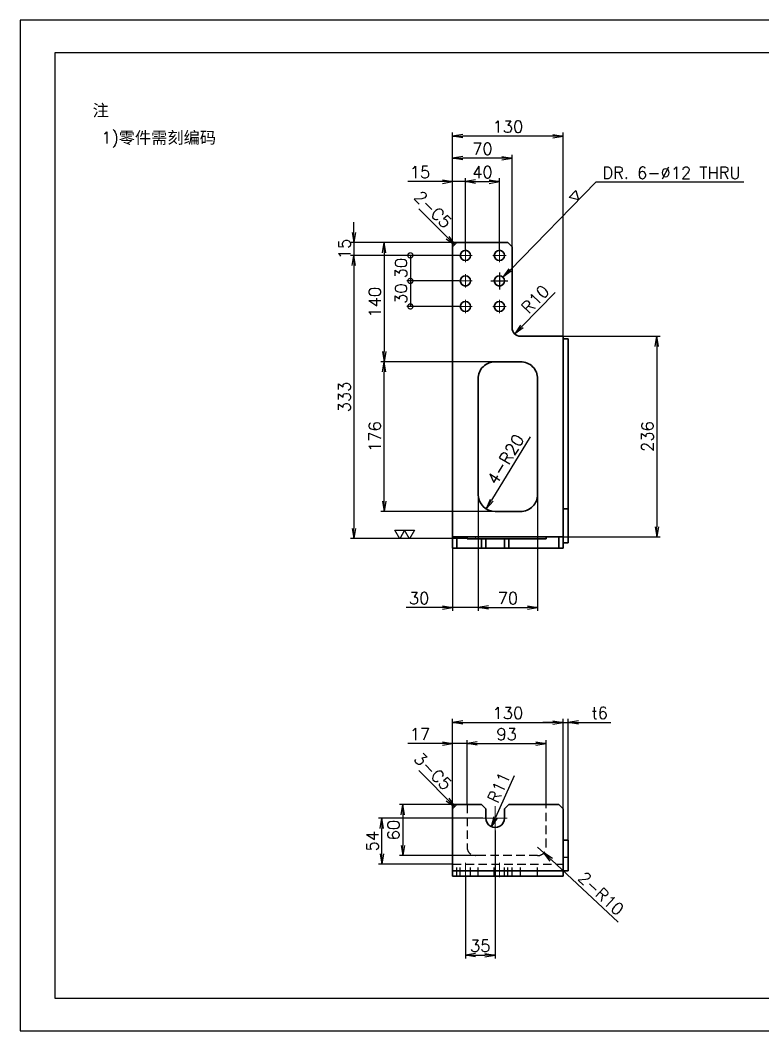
# Model space of a CAD drawing. Header units: millimetres. Extents: x -10155 to 20189, y -25550 to -22580.
# Drawn here: x 1651 to 2524, y -25548 to -24360 of the extents above; entities that cross this region are included whole.
import ezdxf

# ---------------------------------------------------------------- set-up
doc = ezdxf.new("R2010")
doc.units = ezdxf.units.MM
doc.linetypes.add('CENTER-HOKUTO', pattern=[23, 20, -1, 1, -1])
doc.linetypes.add('HIDDEN-HOKUTO', pattern=[3.8, 2.5, -1.3])
doc.layers.add('AM_7', color=2, linetype='CENTER-HOKUTO', lineweight=30)
doc.layers.add('AM_HID', color=1, linetype='HIDDEN-HOKUTO', lineweight=25)
doc.layers.add('title_frame', color=7, linetype='Continuous')
doc.layers.add('word_dim', color=253, linetype='Continuous')
doc.styles.get("Standard").update_dxf_attribs({"font": 'romans.shx', "bigfont": 'bigfont.shx'})
doc.dimstyles.new('RS-1-4', dxfattribs={"dimscale": 4, "dimtxt": 3.5, "dimasz": 3, "dimexe": 1, "dimexo": 0, "dimgap": 1, "dimtad": 3, "dimdsep": 46, "dimtxsty": 'Standard', "dimblk1": 'OPEN', "dimblk2": 'OPEN', "dimsah": 1, "dimcen": 0, "dimclrd": 256, "dimclre": 256, "dimclrt": 3, "dimazin": 2, "dimtfac": 1, "dimtmove": 0, "dimatfit": 3, "dimldrblk": 'OPEN', "dimfxl": 0, "dimtolj": 1, "dimtzin": 0, "dimarcsym": 0})

# ---------------------------------------------------------------- blocks, each defined once
blk = doc.blocks.new('_Open')
at = {"color": 0, "lineweight": -2}
for p, q in [((-1, 0.167), (0, 0)), ((-1, -0.167), (0, 0)), ((0, 0), (-1, 0))]:
    blk.add_line(p, q, dxfattribs=at)
blk = doc.blocks.new('*D333')
at = {"layer": 'DEFPOINTS', "color": 0, "linetype": 'Continuous', "ltscale": 2}
for p in [(2159.3, -24495.7), (2159.3, -24646.1), (2289.3, -24731)]:
    blk.add_point(p, dxfattribs=at)
at = {"layer": 'word_dim', "linetype": 'Continuous', "lineweight": -2, "ltscale": 2}
for p, q in [((2159.3, -24646.1), (2159.3, -24491.7)), ((2277.3, -24495.7), (2171.3, -24495.7)), ((2289.3, -24731), (2289.3, -24491.7))]:
    blk.add_line(p, q, dxfattribs=at)
at = {"layer": 'word_dim', "linetype": 'Continuous', "lineweight": -2, "ltscale": 2, "xscale": 12, "yscale": 12, "zscale": 12, "rotation": 180}
blk.add_blockref('_Open', (2159.3, -24495.7), dxfattribs=at)
at = {"layer": 'word_dim', "linetype": 'Continuous', "lineweight": -2, "ltscale": 2, "xscale": 12, "yscale": 12, "zscale": 12}
blk.add_blockref('_Open', (2289.3, -24495.7), dxfattribs=at)
at = {"layer": 'word_dim', "color": 3, "linetype": 'Continuous', "ltscale": 2, "insert": (2224.3, -24484.7), "char_height": 14, "attachment_point": 5}
blk.add_mtext('\\A1;130', dxfattribs=at)
blk = doc.blocks.new('*D334')
at = {"layer": 'DEFPOINTS', "color": 0, "linetype": 'Continuous', "ltscale": 2}
for p in [(2159.3, -24521.7), (2159.3, -24630.9), (2229.3, -24630.9)]:
    blk.add_point(p, dxfattribs=at)
at = {"layer": 'word_dim', "linetype": 'Continuous', "lineweight": -2, "ltscale": 2}
for p, q in [((2159.3, -24630.9), (2159.3, -24517.7)), ((2229.3, -24630.9), (2229.3, -24517.7)), ((2217.3, -24521.7), (2171.3, -24521.7))]:
    blk.add_line(p, q, dxfattribs=at)
at = {"layer": 'word_dim', "linetype": 'Continuous', "lineweight": -2, "ltscale": 2, "xscale": 12, "yscale": 12, "zscale": 12, "rotation": 180}
blk.add_blockref('_Open', (2159.3, -24521.7), dxfattribs=at)
at = {"layer": 'word_dim', "linetype": 'Continuous', "lineweight": -2, "ltscale": 2, "xscale": 12, "yscale": 12, "zscale": 12}
blk.add_blockref('_Open', (2229.3, -24521.7), dxfattribs=at)
at = {"layer": 'word_dim', "color": 3, "linetype": 'Continuous', "ltscale": 2, "insert": (2194.3, -24510.7), "char_height": 14, "attachment_point": 5}
blk.add_mtext('\\A1;70', dxfattribs=at)
blk = doc.blocks.new('*D335')
at = {"layer": 'DEFPOINTS', "color": 0, "linetype": 'Continuous', "ltscale": 2}
for p in [(2272, -24731), (2284.3, -24967), (2399.5, -24967)]:
    blk.add_point(p, dxfattribs=at)
at = {"layer": 'word_dim', "linetype": 'Continuous', "lineweight": -2, "ltscale": 2}
for p, q in [((2272, -24731), (2403.5, -24731)), ((2399.5, -24743), (2399.5, -24955)), ((2284.3, -24967), (2403.5, -24967))]:
    blk.add_line(p, q, dxfattribs=at)
at = {"layer": 'word_dim', "linetype": 'Continuous', "lineweight": -2, "ltscale": 2, "xscale": 12, "yscale": 12, "zscale": 12}
for p, rotation in [((2399.5, -24731), 90), ((2399.5, -24967), 270)]:
    blk.add_blockref('_Open', p, dxfattribs=dict(at, rotation=rotation))
at = {"layer": 'word_dim', "color": 3, "linetype": 'Continuous', "ltscale": 2, "insert": (2388.5, -24849), "char_height": 14, "attachment_point": 5, "rotation": 90}
blk.add_mtext('\\A1;236', dxfattribs=at)
blk = doc.blocks.new('*D336')
at = {"layer": 'DEFPOINTS', "color": 0, "linetype": 'Continuous', "ltscale": 2}
for p in [(2239.3, -24721), (2232.3, -24728.2)]:
    blk.add_point(p, dxfattribs=at)
at = {"layer": 'word_dim', "linetype": 'Continuous', "lineweight": -2, "ltscale": 2}
blk.add_line((2279.8, -24679.5), (2240.7, -24719.6), dxfattribs=at)
at = {"layer": 'word_dim', "linetype": 'Continuous', "lineweight": -2, "ltscale": 2, "xscale": 12, "yscale": 12, "zscale": 12, "rotation": 225.733601737907}
blk.add_blockref('_Open', (2232.3, -24728.2), dxfattribs=at)
at = {"layer": 'word_dim', "color": 3, "linetype": 'Continuous', "ltscale": 2, "insert": (2256.5, -24687.6), "char_height": 14, "attachment_point": 5, "rotation": 45.7336}
blk.add_mtext('\\A1;R10', dxfattribs=at)
blk = doc.blocks.new('*D337')
at = {"layer": 'DEFPOINTS', "color": 0, "linetype": 'Continuous', "ltscale": 2}
for p in [(2078.7, -24761), (2209.3, -24761), (2209.3, -24937)]:
    blk.add_point(p, dxfattribs=at)
at = {"layer": 'word_dim', "linetype": 'Continuous', "lineweight": -2, "ltscale": 2}
for p, q in [((2209.3, -24761), (2074.7, -24761)), ((2078.7, -24925), (2078.7, -24773)), ((2209.3, -24937), (2074.7, -24937))]:
    blk.add_line(p, q, dxfattribs=at)
at = {"layer": 'word_dim', "linetype": 'Continuous', "lineweight": -2, "ltscale": 2, "xscale": 12, "yscale": 12, "zscale": 12}
for p, rotation in [((2078.7, -24761), 90), ((2078.7, -24937), 270)]:
    blk.add_blockref('_Open', p, dxfattribs=dict(at, rotation=rotation))
at = {"layer": 'word_dim', "color": 3, "linetype": 'Continuous', "ltscale": 2, "insert": (2067.7, -24849), "char_height": 14, "attachment_point": 5, "rotation": 90}
blk.add_mtext('\\A1;176', dxfattribs=at)
blk = doc.blocks.new('*D338')
at = {"layer": 'DEFPOINTS', "color": 0, "linetype": 'Continuous', "ltscale": 2}
for p in [(2189.3, -24905.7), (2159.3, -24956), (2189.3, -25050)]:
    blk.add_point(p, dxfattribs=at)
at = {"layer": 'word_dim', "linetype": 'Continuous', "lineweight": -2, "ltscale": 2}
for p, q in [((2189.3, -24905.7), (2189.3, -25054)), ((2159.3, -24956), (2159.3, -25054)), ((2147.3, -25050), (2104.6, -25050)), ((2189.3, -25050), (2159.3, -25050)), ((2201.3, -25050), (2213.3, -25050))]:
    blk.add_line(p, q, dxfattribs=at)
at = {"layer": 'word_dim', "linetype": 'Continuous', "lineweight": -2, "ltscale": 2, "xscale": 12, "yscale": 12, "zscale": 12}
blk.add_blockref('_Open', (2159.3, -25050), dxfattribs=at)
at = {"layer": 'word_dim', "linetype": 'Continuous', "lineweight": -2, "ltscale": 2, "xscale": 12, "yscale": 12, "zscale": 12, "rotation": 180}
blk.add_blockref('_Open', (2189.3, -25050), dxfattribs=at)
at = {"layer": 'word_dim', "color": 3, "linetype": 'Continuous', "ltscale": 2, "insert": (2119.9, -25039), "char_height": 14, "attachment_point": 5}
blk.add_mtext('\\A1;30', dxfattribs=at)
blk = doc.blocks.new('*D339')
at = {"layer": 'DEFPOINTS', "color": 0, "linetype": 'Continuous', "ltscale": 2}
for p in [(2259.3, -24890.3), (2189.3, -24905.7), (2259.3, -25050)]:
    blk.add_point(p, dxfattribs=at)
at = {"layer": 'word_dim', "linetype": 'Continuous', "lineweight": -2, "ltscale": 2}
for p, q in [((2259.3, -24890.3), (2259.3, -25054)), ((2189.3, -24905.7), (2189.3, -25054)), ((2201.3, -25050), (2247.3, -25050))]:
    blk.add_line(p, q, dxfattribs=at)
at = {"layer": 'word_dim', "linetype": 'Continuous', "lineweight": -2, "ltscale": 2, "xscale": 12, "yscale": 12, "zscale": 12, "rotation": 180}
blk.add_blockref('_Open', (2189.3, -25050), dxfattribs=at)
at = {"layer": 'word_dim', "linetype": 'Continuous', "lineweight": -2, "ltscale": 2, "xscale": 12, "yscale": 12, "zscale": 12}
blk.add_blockref('_Open', (2259.3, -25050), dxfattribs=at)
at = {"layer": 'word_dim', "color": 3, "linetype": 'Continuous', "ltscale": 2, "insert": (2224.3, -25039), "char_height": 14, "attachment_point": 5}
blk.add_mtext('\\A1;70', dxfattribs=at)
blk = doc.blocks.new('*D340')
at = {"layer": 'DEFPOINTS', "color": 0, "linetype": 'Continuous', "ltscale": 2}
for p in [(2209.3, -24917), (2198.9, -24934.1)]:
    blk.add_point(p, dxfattribs=at)
at = {"layer": 'word_dim', "linetype": 'Continuous', "lineweight": -2, "ltscale": 2}
blk.add_line((2250.5, -24849.2), (2205.1, -24923.9), dxfattribs=at)
at = {"layer": 'word_dim', "linetype": 'Continuous', "lineweight": -2, "ltscale": 2, "xscale": 12, "yscale": 12, "zscale": 12, "rotation": 238.7078299152794}
blk.add_blockref('_Open', (2198.9, -24934.1), dxfattribs=at)
at = {"layer": 'word_dim', "color": 3, "linetype": 'Continuous', "ltscale": 2, "insert": (2221.5, -24875.7), "char_height": 14, "attachment_point": 5, "rotation": 58.7078}
blk.add_mtext('\\A1;4-R20', dxfattribs=at)
blk = doc.blocks.new('*D341')
at = {"layer": 'DEFPOINTS', "color": 0, "linetype": 'Continuous', "ltscale": 2}
for p in [(2289.3, -25185), (2159.3, -25307.1), (2289.3, -25307.1)]:
    blk.add_point(p, dxfattribs=at)
at = {"layer": 'word_dim', "linetype": 'Continuous', "lineweight": -2, "ltscale": 2}
for p, q in [((2159.3, -25307.1), (2159.3, -25181)), ((2171.3, -25185), (2277.3, -25185)), ((2289.3, -25307.1), (2289.3, -25181))]:
    blk.add_line(p, q, dxfattribs=at)
at = {"layer": 'word_dim', "linetype": 'Continuous', "lineweight": -2, "ltscale": 2, "xscale": 12, "yscale": 12, "zscale": 12, "rotation": 180}
blk.add_blockref('_Open', (2159.3, -25185), dxfattribs=at)
at = {"layer": 'word_dim', "linetype": 'Continuous', "lineweight": -2, "ltscale": 2, "xscale": 12, "yscale": 12, "zscale": 12}
blk.add_blockref('_Open', (2289.3, -25185), dxfattribs=at)
at = {"layer": 'word_dim', "color": 3, "linetype": 'Continuous', "ltscale": 2, "insert": (2224.3, -25174), "char_height": 14, "attachment_point": 5}
blk.add_mtext('\\A1;130', dxfattribs=at)
blk = doc.blocks.new('*D345')
at = {"layer": 'DEFPOINTS', "color": 0, "linetype": 'Continuous', "ltscale": 2}
for p in [(2295.3, -25185), (2289.3, -25323.1), (2295.3, -25323.1)]:
    blk.add_point(p, dxfattribs=at)
at = {"layer": 'word_dim', "linetype": 'Continuous', "lineweight": -2, "ltscale": 2}
for p, q in [((2277.3, -25185), (2265.3, -25185)), ((2289.3, -25323.1), (2289.3, -25181)), ((2289.3, -25185), (2295.3, -25185)), ((2295.3, -25323.1), (2295.3, -25181)), ((2307.3, -25185), (2345.3, -25185))]:
    blk.add_line(p, q, dxfattribs=at)
at = {"layer": 'word_dim', "linetype": 'Continuous', "lineweight": -2, "ltscale": 2, "xscale": 12, "yscale": 12, "zscale": 12}
blk.add_blockref('_Open', (2289.3, -25185), dxfattribs=at)
at = {"layer": 'word_dim', "linetype": 'Continuous', "lineweight": -2, "ltscale": 2, "xscale": 12, "yscale": 12, "zscale": 12, "rotation": 180}
blk.add_blockref('_Open', (2295.3, -25185), dxfattribs=at)
at = {"layer": 'word_dim', "color": 3, "linetype": 'Continuous', "ltscale": 2, "insert": (2332.3, -25174), "char_height": 14, "attachment_point": 5}
blk.add_mtext('\\A1;t6', dxfattribs=at)
blk = doc.blocks.new('MARK_CENTER')
at = {"color": 2, "linetype": 'CENTER-HOKUTO'}
for p, q in [((-10, 0), (10, 0)), ((0, 10), (0, -10))]:
    blk.add_line(p, q, dxfattribs=at)
blk = doc.blocks.new('*D352')
at = {"layer": 'DEFPOINTS', "color": 0, "linetype": 'Continuous', "ltscale": 2}
for p in [(2159.3, -24549.3), (2159.3, -24628.2), (2174.3, -24628.2)]:
    blk.add_point(p, dxfattribs=at)
at = {"layer": 'word_dim', "linetype": 'Continuous', "lineweight": -2, "ltscale": 2}
for p, q in [((2147.3, -24549.3), (2106.6, -24549.3)), ((2159.3, -24628.2), (2159.3, -24545.3)), ((2174.3, -24549.3), (2159.3, -24549.3)), ((2174.3, -24628.2), (2174.3, -24545.3)), ((2186.3, -24549.3), (2198.3, -24549.3))]:
    blk.add_line(p, q, dxfattribs=at)
at = {"layer": 'word_dim', "linetype": 'Continuous', "lineweight": -2, "ltscale": 2, "xscale": 12, "yscale": 12, "zscale": 12}
blk.add_blockref('_Open', (2159.3, -24549.3), dxfattribs=at)
at = {"layer": 'word_dim', "linetype": 'Continuous', "lineweight": -2, "ltscale": 2, "xscale": 12, "yscale": 12, "zscale": 12, "rotation": 180}
blk.add_blockref('_Open', (2174.3, -24549.3), dxfattribs=at)
at = {"layer": 'word_dim', "color": 3, "linetype": 'Continuous', "ltscale": 2, "insert": (2120.9, -24538.3), "char_height": 14, "attachment_point": 5}
blk.add_mtext('\\A1;15', dxfattribs=at)
blk = doc.blocks.new('*D353')
at = {"layer": 'DEFPOINTS', "color": 0, "linetype": 'Continuous', "ltscale": 2}
for p in [(2214.3, -24549.3), (2174.3, -24628.2), (2214.3, -24628.2)]:
    blk.add_point(p, dxfattribs=at)
at = {"layer": 'word_dim', "linetype": 'Continuous', "lineweight": -2, "ltscale": 2}
for p, q in [((2174.3, -24628.2), (2174.3, -24545.3)), ((2186.3, -24549.3), (2202.3, -24549.3)), ((2214.3, -24628.2), (2214.3, -24545.3))]:
    blk.add_line(p, q, dxfattribs=at)
at = {"layer": 'word_dim', "linetype": 'Continuous', "lineweight": -2, "ltscale": 2, "xscale": 12, "yscale": 12, "zscale": 12, "rotation": 180}
blk.add_blockref('_Open', (2174.3, -24549.3), dxfattribs=at)
at = {"layer": 'word_dim', "linetype": 'Continuous', "lineweight": -2, "ltscale": 2, "xscale": 12, "yscale": 12, "zscale": 12}
blk.add_blockref('_Open', (2214.3, -24549.3), dxfattribs=at)
at = {"layer": 'word_dim', "color": 3, "linetype": 'Continuous', "ltscale": 2, "insert": (2194.3, -24538.3), "char_height": 14, "attachment_point": 5}
blk.add_mtext('\\A1;40', dxfattribs=at)
blk = doc.blocks.new('*D354')
at = {"layer": 'DEFPOINTS', "color": 0, "linetype": 'Continuous', "ltscale": 2}
for p in [(2185.2, -24621), (2043.1, -24636), (2166.5, -24636)]:
    blk.add_point(p, dxfattribs=at)
at = {"layer": 'word_dim', "linetype": 'Continuous', "lineweight": -2, "ltscale": 2}
for p, q in [((2043.1, -24609), (2043.1, -24597)), ((2185.2, -24621), (2039.1, -24621)), ((2043.1, -24621), (2043.1, -24636)), ((2166.5, -24636), (2039.1, -24636)), ((2043.1, -24648), (2043.1, -24660))]:
    blk.add_line(p, q, dxfattribs=at)
at = {"layer": 'word_dim', "linetype": 'Continuous', "lineweight": -2, "ltscale": 2, "xscale": 12, "yscale": 12, "zscale": 12}
for p, rotation in [((2043.1, -24621), 270), ((2043.1, -24636), 90)]:
    blk.add_blockref('_Open', p, dxfattribs=dict(at, rotation=rotation))
at = {"layer": 'word_dim', "color": 3, "linetype": 'Continuous', "ltscale": 2, "insert": (2032.1, -24628.5), "char_height": 14, "attachment_point": 5, "rotation": 90}
blk.add_mtext('\\A1;15', dxfattribs=at)
blk = doc.blocks.new('_DotSmall')
at = {"color": 0, "linetype": 'ByBlock', "const_width": 0.5}
blk.add_lwpolyline([(-0.0625, 0, 1), (0.0625, 0, 1)], format="xyb", close=True, dxfattribs=at)
blk = doc.blocks.new('*D355')
at = {"layer": 'DEFPOINTS', "color": 0, "linetype": 'Continuous', "ltscale": 2}
for p in [(2166.5, -24636), (2109.6, -24666), (2166.5, -24666)]:
    blk.add_point(p, dxfattribs=at)
at = {"layer": 'word_dim', "linetype": 'Continuous', "lineweight": -2, "ltscale": 2}
for p, q in [((2166.5, -24636), (2105.6, -24636)), ((2109.6, -24636), (2109.6, -24666)), ((2166.5, -24666), (2105.6, -24666))]:
    blk.add_line(p, q, dxfattribs=at)
at = {"layer": 'word_dim', "linetype": 'Continuous', "lineweight": -2, "ltscale": 2, "xscale": 12, "yscale": 12, "zscale": 12}
for p, rotation in [((2109.6, -24636), 90), ((2109.6, -24666), 270)]:
    blk.add_blockref('_DotSmall', p, dxfattribs=dict(at, rotation=rotation))
at = {"layer": 'word_dim', "color": 3, "linetype": 'Continuous', "ltscale": 2, "insert": (2098.6, -24651), "char_height": 14, "attachment_point": 5, "rotation": 90}
blk.add_mtext('\\A1;30', dxfattribs=at)
blk = doc.blocks.new('*D356')
at = {"layer": 'DEFPOINTS', "color": 0, "linetype": 'Continuous', "ltscale": 2}
for p in [(2166.5, -24666), (2109.6, -24696), (2166.5, -24696)]:
    blk.add_point(p, dxfattribs=at)
at = {"layer": 'word_dim', "linetype": 'Continuous', "lineweight": -2, "ltscale": 2}
for p, q in [((2166.5, -24666), (2105.6, -24666)), ((2109.6, -24666), (2109.6, -24696)), ((2166.5, -24696), (2105.6, -24696))]:
    blk.add_line(p, q, dxfattribs=at)
at = {"layer": 'word_dim', "linetype": 'Continuous', "lineweight": -2, "ltscale": 2, "xscale": 12, "yscale": 12, "zscale": 12}
for p, rotation in [((2109.6, -24666), 90), ((2109.6, -24696), 270)]:
    blk.add_blockref('_DotSmall', p, dxfattribs=dict(at, rotation=rotation))
at = {"layer": 'word_dim', "color": 3, "linetype": 'Continuous', "ltscale": 2, "insert": (2098.6, -24681), "char_height": 14, "attachment_point": 5, "rotation": 90}
blk.add_mtext('\\A1;30', dxfattribs=at)
blk = doc.blocks.new('*D357')
at = {"layer": 'DEFPOINTS', "color": 0, "linetype": 'Continuous', "ltscale": 2}
for p in [(2194.3, -24621), (2078.7, -24761), (2209.3, -24761)]:
    blk.add_point(p, dxfattribs=at)
at = {"layer": 'word_dim', "linetype": 'Continuous', "lineweight": -2, "ltscale": 2}
for p, q in [((2194.3, -24621), (2074.7, -24621)), ((2078.7, -24633), (2078.7, -24749)), ((2209.3, -24761), (2074.7, -24761))]:
    blk.add_line(p, q, dxfattribs=at)
at = {"layer": 'word_dim', "linetype": 'Continuous', "lineweight": -2, "ltscale": 2, "xscale": 12, "yscale": 12, "zscale": 12}
for p, rotation in [((2078.7, -24621), 90), ((2078.7, -24761), 270)]:
    blk.add_blockref('_Open', p, dxfattribs=dict(at, rotation=rotation))
at = {"layer": 'word_dim', "color": 3, "linetype": 'Continuous', "ltscale": 2, "insert": (2067.7, -24691), "char_height": 14, "attachment_point": 5, "rotation": 90}
blk.add_mtext('\\A1;140', dxfattribs=at)
blk = doc.blocks.new('*D358')
at = {"layer": 'DEFPOINTS', "color": 0, "linetype": 'Continuous', "ltscale": 2}
for p in [(2218.5, -24661.7), (2210.1, -24670.3)]:
    blk.add_point(p, dxfattribs=at)
at = {"layer": 'word_dim', "linetype": 'Continuous', "lineweight": -2, "ltscale": 2}
for p, q in [((2327.8, -24549.9), (2226.9, -24653.2)), ((2501.9, -24549.9), (2327.8, -24549.9))]:
    blk.add_line(p, q, dxfattribs=at)
at = {"layer": 'word_dim', "linetype": 'Continuous', "lineweight": -2, "ltscale": 2, "xscale": 12, "yscale": 12, "zscale": 12, "rotation": 225.6537259003882}
blk.add_blockref('_Open', (2218.5, -24661.7), dxfattribs=at)
at = {"layer": 'word_dim', "color": 3, "linetype": 'Continuous', "ltscale": 2, "insert": (2416.8, -24538.9), "char_height": 14, "attachment_point": 5}
blk.add_mtext('\\A1;DR. 6-∅12 THRU', dxfattribs=at)
blk = doc.blocks.new('shiage1')
at = {"layer": 'word_dim', "color": 3, "linetype": 'Continuous'}
for p, q in [((0, 0), (-1.44, 2.5)), ((-1.44, 2.5), (1.44, 2.5)), ((1.44, 2.5), (0, 0))]:
    blk.add_line(p, q, dxfattribs=at)
blk = doc.blocks.new('*D359')
at = {"layer": 'DEFPOINTS', "color": 0, "linetype": 'Continuous', "ltscale": 2}
for p in [(2166.5, -24636), (2043.1, -24969), (2176.2, -24969)]:
    blk.add_point(p, dxfattribs=at)
at = {"layer": 'word_dim', "linetype": 'Continuous', "lineweight": -2, "ltscale": 2}
for p, q in [((2166.5, -24636), (2039.1, -24636)), ((2043.1, -24648), (2043.1, -24957)), ((2176.2, -24969), (2039.1, -24969))]:
    blk.add_line(p, q, dxfattribs=at)
at = {"layer": 'word_dim', "linetype": 'Continuous', "lineweight": -2, "ltscale": 2, "xscale": 12, "yscale": 12, "zscale": 12}
for p, rotation in [((2043.1, -24636), 90), ((2043.1, -24969), 270)]:
    blk.add_blockref('_Open', p, dxfattribs=dict(at, rotation=rotation))
at = {"layer": 'word_dim', "color": 3, "linetype": 'Continuous', "ltscale": 2, "insert": (2032.1, -24802.5), "char_height": 14, "attachment_point": 5, "rotation": 90}
blk.add_mtext('\\A1;333', dxfattribs=at)
blk = doc.blocks.new('*D360')
at = {"layer": 'DEFPOINTS', "color": 0, "linetype": 'Continuous', "ltscale": 2}
for p in [(2159.3, -25209.8), (2159.3, -25292.3), (2176.2, -25281.6)]:
    blk.add_point(p, dxfattribs=at)
at = {"layer": 'word_dim', "linetype": 'Continuous', "lineweight": -2, "ltscale": 2}
for p, q in [((2159.3, -25292.3), (2159.3, -25205.8)), ((2176.2, -25281.6), (2176.2, -25205.8)), ((2147.3, -25209.8), (2106.6, -25209.8)), ((2176.2, -25209.8), (2159.3, -25209.8)), ((2188.2, -25209.8), (2200.2, -25209.8))]:
    blk.add_line(p, q, dxfattribs=at)
at = {"layer": 'word_dim', "linetype": 'Continuous', "lineweight": -2, "ltscale": 2, "xscale": 12, "yscale": 12, "zscale": 12}
blk.add_blockref('_Open', (2159.3, -25209.8), dxfattribs=at)
at = {"layer": 'word_dim', "linetype": 'Continuous', "lineweight": -2, "ltscale": 2, "xscale": 12, "yscale": 12, "zscale": 12, "rotation": 180}
blk.add_blockref('_Open', (2176.2, -25209.8), dxfattribs=at)
at = {"layer": 'word_dim', "color": 3, "linetype": 'Continuous', "ltscale": 2, "insert": (2120.9, -25198.8), "char_height": 14, "attachment_point": 5}
blk.add_mtext('\\A1;17', dxfattribs=at)
blk = doc.blocks.new('*D361')
at = {"layer": 'DEFPOINTS', "color": 0, "linetype": 'Continuous', "ltscale": 2}
for p in [(2269.3, -25209.8), (2176.2, -25281.6), (2269.3, -25281.6)]:
    blk.add_point(p, dxfattribs=at)
at = {"layer": 'word_dim', "linetype": 'Continuous', "lineweight": -2, "ltscale": 2}
for p, q in [((2176.2, -25281.6), (2176.2, -25205.8)), ((2269.3, -25281.6), (2269.3, -25205.8)), ((2188.2, -25209.8), (2257.3, -25209.8))]:
    blk.add_line(p, q, dxfattribs=at)
at = {"layer": 'word_dim', "linetype": 'Continuous', "lineweight": -2, "ltscale": 2, "xscale": 12, "yscale": 12, "zscale": 12, "rotation": 180}
blk.add_blockref('_Open', (2176.2, -25209.8), dxfattribs=at)
at = {"layer": 'word_dim', "linetype": 'Continuous', "lineweight": -2, "ltscale": 2, "xscale": 12, "yscale": 12, "zscale": 12}
blk.add_blockref('_Open', (2269.3, -25209.8), dxfattribs=at)
at = {"layer": 'word_dim', "color": 3, "linetype": 'Continuous', "ltscale": 2, "insert": (2222.8, -25198.8), "char_height": 14, "attachment_point": 5}
blk.add_mtext('\\A1;93', dxfattribs=at)
blk = doc.blocks.new('*D362')
at = {"layer": 'DEFPOINTS', "color": 0, "linetype": 'Continuous', "ltscale": 2}
for p in [(2209.3, -25311.9), (2174.3, -25367), (2209.3, -25458.6)]:
    blk.add_point(p, dxfattribs=at)
at = {"layer": 'word_dim', "linetype": 'Continuous', "lineweight": -2, "ltscale": 2}
for p, q in [((2209.3, -25311.9), (2209.3, -25462.6)), ((2174.3, -25367), (2174.3, -25462.6)), ((2186.3, -25458.6), (2197.3, -25458.6))]:
    blk.add_line(p, q, dxfattribs=at)
at = {"layer": 'word_dim', "linetype": 'Continuous', "lineweight": -2, "ltscale": 2, "xscale": 12, "yscale": 12, "zscale": 12, "rotation": 180}
blk.add_blockref('_Open', (2174.3, -25458.6), dxfattribs=at)
at = {"layer": 'word_dim', "linetype": 'Continuous', "lineweight": -2, "ltscale": 2, "xscale": 12, "yscale": 12, "zscale": 12}
blk.add_blockref('_Open', (2209.3, -25458.6), dxfattribs=at)
at = {"layer": 'word_dim', "color": 3, "linetype": 'Continuous', "ltscale": 2, "insert": (2191.8, -25447.6), "char_height": 14, "attachment_point": 5}
blk.add_mtext('\\A1;35', dxfattribs=at)
blk = doc.blocks.new('*D363')
at = {"layer": 'DEFPOINTS', "color": 0, "linetype": 'Continuous', "ltscale": 2}
for p in [(2075.9, -25297.6), (2195, -25297.6), (2159.3, -25351.6)]:
    blk.add_point(p, dxfattribs=at)
at = {"layer": 'word_dim', "linetype": 'Continuous', "lineweight": -2, "ltscale": 2}
for p, q in [((2195, -25297.6), (2071.9, -25297.6)), ((2075.9, -25339.6), (2075.9, -25309.6)), ((2159.3, -25351.6), (2071.9, -25351.6))]:
    blk.add_line(p, q, dxfattribs=at)
at = {"layer": 'word_dim', "linetype": 'Continuous', "lineweight": -2, "ltscale": 2, "xscale": 12, "yscale": 12, "zscale": 12}
for p, rotation in [((2075.9, -25297.6), 90), ((2075.9, -25351.6), 270)]:
    blk.add_blockref('_Open', p, dxfattribs=dict(at, rotation=rotation))
at = {"layer": 'word_dim', "color": 3, "linetype": 'Continuous', "ltscale": 2, "insert": (2064.9, -25324.6), "char_height": 14, "attachment_point": 5, "rotation": 90}
blk.add_mtext('\\A1;54', dxfattribs=at)
blk = doc.blocks.new('*D364')
at = {"layer": 'DEFPOINTS', "color": 0, "linetype": 'Continuous', "ltscale": 2}
for p in [(2209.3, -25297.6), (2204.8, -25307.6)]:
    blk.add_point(p, dxfattribs=at)
at = {"layer": 'word_dim', "linetype": 'Continuous', "lineweight": -2, "ltscale": 2}
blk.add_line((2231.8, -25247.7), (2209.7, -25296.7), dxfattribs=at)
at = {"layer": 'word_dim', "linetype": 'Continuous', "lineweight": -2, "ltscale": 2, "xscale": 12, "yscale": 12, "zscale": 12, "rotation": 245.6826603823718}
blk.add_blockref('_Open', (2204.8, -25307.6), dxfattribs=at)
at = {"layer": 'word_dim', "color": 3, "linetype": 'Continuous', "ltscale": 2, "insert": (2213.6, -25261.4), "char_height": 14, "attachment_point": 5, "rotation": 65.6827}
blk.add_mtext('\\A1;R11', dxfattribs=at)
blk = doc.blocks.new('*D365')
at = {"layer": 'DEFPOINTS', "color": 0, "linetype": 'Continuous', "ltscale": 2}
for p in [(2185.2, -25281.6), (2100.8, -25341.6), (2193.5, -25341.6)]:
    blk.add_point(p, dxfattribs=at)
at = {"layer": 'word_dim', "linetype": 'Continuous', "lineweight": -2, "ltscale": 2}
for p, q in [((2185.2, -25281.6), (2096.8, -25281.6)), ((2100.8, -25293.6), (2100.8, -25329.6)), ((2193.5, -25341.6), (2096.8, -25341.6))]:
    blk.add_line(p, q, dxfattribs=at)
at = {"layer": 'word_dim', "linetype": 'Continuous', "lineweight": -2, "ltscale": 2, "xscale": 12, "yscale": 12, "zscale": 12}
for p, rotation in [((2100.8, -25281.6), 90), ((2100.8, -25341.6), 270)]:
    blk.add_blockref('_Open', p, dxfattribs=dict(at, rotation=rotation))
at = {"layer": 'word_dim', "color": 3, "linetype": 'Continuous', "ltscale": 2, "insert": (2089.8, -25311.6), "char_height": 14, "attachment_point": 5, "rotation": 90}
blk.add_mtext('\\A1;60', dxfattribs=at)
blk = doc.blocks.new('*D366')
at = {"layer": 'DEFPOINTS', "color": 0, "linetype": 'Continuous', "ltscale": 2}
for p in [(2259.3, -25331.6), (2266.6, -25338.4)]:
    blk.add_point(p, dxfattribs=at)
at = {"layer": 'word_dim', "linetype": 'Continuous', "lineweight": -2, "ltscale": 2}
for p, q in [((2259.3, -25331.6), (2266.6, -25338.4)), ((2354.1, -25419.8), (2275.4, -25346.6))]:
    blk.add_line(p, q, dxfattribs=at)
at = {"layer": 'word_dim', "linetype": 'Continuous', "lineweight": -2, "ltscale": 2, "xscale": 12, "yscale": 12, "zscale": 12, "rotation": 137.0571324327357}
blk.add_blockref('_Open', (2266.6, -25338.4), dxfattribs=at)
at = {"layer": 'word_dim', "color": 3, "linetype": 'Continuous', "ltscale": 2, "insert": (2334, -25386.1), "char_height": 14, "attachment_point": 5, "rotation": 317.0571}
blk.add_mtext('\\A1;2-R10', dxfattribs=at)

msp = doc.modelspace()

# ---------------------------------------------------------------- linework, layer by layer
at = {"color": 7, "lineweight": 35, "ltscale": 0.176777}
for p, q in [((2159.281, -24626.036), (2164.281, -24621.036)), ((2224.281, -24621.036), (2229.281, -24626.036)), ((2159.281, -25286.595), (2164.281, -25281.595)), ((2193.281, -25281.595), (2198.281, -25286.595)), ((2225.281, -25281.595), (2220.281, -25286.595)), ((2284.281, -25281.595), (2289.281, -25286.595))]:
    msp.add_line(p, q, dxfattribs=at)
at = {"color": 7, "lineweight": 35}
for p, q in [((2159.281, -24967.036), (2159.281, -24626.036)), ((2164.281, -24621.036), (2224.281, -24621.036)), ((2229.281, -24721.036), (2229.281, -24626.036)), ((2239.281, -24731.036), (2289.281, -24731.036)), ((2289.281, -24967.036), (2289.281, -24731.036)), ((2289.281, -24934.036), (2289.281, -24734.036)), ((2295.281, -24934.036), (2295.281, -24734.036)), ((2209.281, -24761.036), (2239.281, -24761.036)), ((2189.281, -24781.036), (2189.281, -24917.036)), ((2259.281, -24917.036), (2259.281, -24781.036)), ((2289.281, -24934.036), (2289.281, -24967.036)), ((2295.281, -24934.036), (2295.281, -24974.036)), ((2239.281, -24937.036), (2209.281, -24937.036)), ((2159.281, -24967.036), (2289.281, -24967.036)), ((2259.281, -24967.036), (2186.24, -24967.036)), ((2220.281, -24969.036), (2198.281, -24969.036)), ((2225.281, -24969.036), (2269.281, -24969.036)), ((2164.281, -24980.036), (2193.281, -24980.036)), ((2198.281, -24980.036), (2220.281, -24980.036)), ((2225.281, -24980.036), (2284.281, -24980.036)), ((2159.281, -25286.595), (2159.281, -25359.595)), ((2164.281, -25281.595), (2193.281, -25281.595)), ((2225.281, -25281.595), (2284.281, -25281.595)), ((2289.281, -25359.595), (2289.281, -25286.595)), ((2289.281, -25359.595), (2289.281, -25323.595)), ((2295.281, -25359.595), (2295.281, -25323.595)), ((2289.281, -25359.595), (2159.281, -25359.595)), ((2289.281, -25365.595), (2159.281, -25365.595))]:
    msp.add_line(p, q, dxfattribs=at)
at = {"color": 7, "lineweight": 35, "ltscale": 0.15}
for p, q in [((2289.281, -24734.036), (2295.281, -24734.036)), ((2289.281, -24934.036), (2295.281, -24934.036)), ((2289.281, -24974.036), (2295.281, -24974.036)), ((2289.281, -25323.595), (2295.281, -25323.595)), ((2159.281, -25359.595), (2159.281, -25365.595)), ((2289.281, -25365.595), (2289.281, -25359.595)), ((2289.281, -25359.595), (2295.281, -25359.595))]:
    msp.add_line(p, q, dxfattribs=at)
at = {"color": 7, "lineweight": 35, "ltscale": 0.325}
for p, q in [((2159.281, -24967.036), (2159.281, -24980.036)), ((2164.281, -24967.036), (2164.281, -24980.036)), ((2284.281, -24967.036), (2284.281, -24980.036)), ((2289.281, -24967.036), (2289.281, -24980.036))]:
    msp.add_line(p, q, dxfattribs=at)
at = {"color": 7, "lineweight": 35, "ltscale": 0.125}
for p, q in [((2159.281, -24967.036), (2164.281, -24967.036)), ((2193.281, -24969.036), (2198.281, -24969.036)), ((2220.281, -24969.036), (2225.281, -24969.036)), ((2284.281, -24967.036), (2289.281, -24967.036)), ((2159.281, -24980.036), (2164.281, -24980.036)), ((2193.281, -24980.036), (2198.281, -24980.036)), ((2225.281, -24980.036), (2220.281, -24980.036)), ((2284.281, -24980.036), (2289.281, -24980.036))]:
    msp.add_line(p, q, dxfattribs=at)
at = {"color": 7, "lineweight": 35, "ltscale": 0.298962}
msp.add_line((2164.281, -24967.036), (2176.24, -24967.036), dxfattribs=at)
at = {"color": 7, "lineweight": 35, "ltscale": 0.05}
for p, q in [((2176.24, -24967.036), (2176.24, -24969.036)), ((2269.281, -24967.036), (2269.281, -24969.036))]:
    msp.add_line(p, q, dxfattribs=at)
at = {"color": 7, "lineweight": 35, "ltscale": 0.25}
for p, q in [((2176.24, -24967.036), (2186.24, -24967.036)), ((2259.281, -24967.036), (2269.281, -24967.036))]:
    msp.add_line(p, q, dxfattribs=at)
at = {"color": 7, "lineweight": 35, "ltscale": 0.426038}
msp.add_line((2193.281, -24969.036), (2176.24, -24969.036), dxfattribs=at)
at = {"color": 7, "lineweight": 13, "ltscale": 0.05}
for p, q in [((2186.24, -24967.036), (2186.24, -24969.036)), ((2259.281, -24967.036), (2259.281, -24969.036))]:
    msp.add_line(p, q, dxfattribs=at)
at = {"color": 7, "lineweight": 35, "ltscale": 0.275}
for p, q in [((2193.281, -24969.036), (2193.281, -24980.036)), ((2198.281, -24969.036), (2198.281, -24980.036)), ((2220.281, -24969.036), (2220.281, -24980.036)), ((2225.281, -24969.036), (2225.281, -24980.036)), ((2198.281, -25297.595), (2198.281, -25286.595)), ((2220.281, -25286.595), (2220.281, -25297.595))]:
    msp.add_line(p, q, dxfattribs=at)
at = {"color": 7, "lineweight": 35, "ltscale": 0.375}
msp.add_line((2269.281, -24967.036), (2284.281, -24967.036), dxfattribs=at)
at = {"color": 7, "lineweight": 35}
for centre in [(2174.281, -24636.036), (2214.281, -24636.036), (2174.281, -24666.036), (2214.281, -24666.036), (2174.281, -24696.036), (2214.281, -24696.036)]:
    msp.add_circle(centre, 6, dxfattribs=at)
for centre, radius, start, end in [((2239.281, -24721.036), 10, 180.000005, 269.999997), ((2209.281, -24781.036), 20, 90.000003, 180.000005), ((2239.281, -24781.036), 20, 0, 90.000003), ((2209.281, -24917.036), 20, 180.000005, 269.999997), ((2239.281, -24917.036), 20, 269.999997, 0), ((2209.281, -25297.595), 11, 179.999995, 0)]:
    msp.add_arc(centre, radius, start, end, dxfattribs=at)
at = {"layer": 'AM_7', "lineweight": 13, "ltscale": 4}
for p, q in [((2182.081, -24636.036), (2166.481, -24636.036)), ((2174.281, -24628.236), (2174.281, -24643.836)), ((2222.081, -24636.036), (2206.481, -24636.036)), ((2214.281, -24628.236), (2214.281, -24643.836)), ((2174.281, -24658.236), (2174.281, -24673.836)), ((2214.281, -24658.236), (2214.281, -24673.836)), ((2182.081, -24666.036), (2166.481, -24666.036)), ((2222.081, -24666.036), (2206.481, -24666.036)), ((2182.081, -24696.036), (2166.481, -24696.036)), ((2174.281, -24688.236), (2174.281, -24703.836)), ((2222.081, -24696.036), (2206.481, -24696.036)), ((2214.281, -24688.236), (2214.281, -24703.836)), ((2209.281, -25283.295), (2209.281, -25311.895)), ((2223.581, -25297.595), (2194.981, -25297.595)), ((2174.281, -25366.995), (2174.281, -25350.195)), ((2214.281, -25366.995), (2214.281, -25350.195))]:
    msp.add_line(p, q, dxfattribs=at)
at = {"layer": 'AM_HID', "color": 1, "ltscale": 4}
for p, q in [((2289.281, -24967.036), (2289.281, -24974.036)), ((2176.24, -25281.595), (2176.24, -25331.595)), ((2269.281, -25331.595), (2269.281, -25281.595)), ((2159.281, -25351.595), (2159.281, -25359.595)), ((2159.281, -25351.595), (2289.281, -25351.595)), ((2164.281, -25365.595), (2164.281, -25351.595)), ((2168.281, -25365.595), (2168.281, -25351.595)), ((2168.281, -25365.595), (2168.281, -25351.595)), ((2168.281, -25365.595), (2168.281, -25351.595)), ((2180.281, -25365.595), (2180.281, -25351.595)), ((2180.281, -25365.595), (2180.281, -25351.595)), ((2180.281, -25365.595), (2180.281, -25351.595)), ((2259.281, -25341.595), (2186.24, -25341.595)), ((2189.281, -25365.595), (2189.281, -25351.595)), ((2208.281, -25365.595), (2208.281, -25351.595)), ((2208.281, -25365.595), (2208.281, -25351.595)), ((2208.281, -25365.595), (2208.281, -25351.595)), ((2209.281, -25365.595), (2209.281, -25351.595)), ((2209.281, -25365.595), (2209.281, -25351.595)), ((2220.281, -25365.595), (2220.281, -25351.595)), ((2220.281, -25365.595), (2220.281, -25351.595)), ((2220.281, -25365.595), (2220.281, -25351.595)), ((2224.281, -25365.595), (2224.281, -25351.595)), ((2229.281, -25365.595), (2229.281, -25351.595)), ((2239.281, -25365.595), (2239.281, -25351.595)), ((2239.281, -25365.595), (2239.281, -25351.595)), ((2239.281, -25365.595), (2239.281, -25351.595)), ((2259.281, -25365.595), (2259.281, -25351.595)), ((2289.281, -25343.595), (2295.281, -25343.595)), ((2289.281, -25359.595), (2289.281, -25351.595))]:
    msp.add_line(p, q, dxfattribs=at)
for centre, start, end in [((2186.24, -25331.595), 179.999995, 269.999997), ((2259.281, -25331.595), 269.999997, 0)]:
    msp.add_arc(centre, 10, start, end, dxfattribs=at)
at = {"layer": 'title_frame', "color": 4}
msp.add_lwpolyline([(3330.622, -24359.535), (1650.622, -24359.535), (1650.622, -25547.535), (3330.622, -25547.535)], close=True, dxfattribs=at)
at = {"layer": 'title_frame'}
msp.add_lwpolyline([(1691.922, -24397.385), (3289.322, -24397.385), (3289.322, -25509.685), (1691.922, -25509.685)], close=True, dxfattribs=at)
at = {"layer": 'word_dim', "color": 3, "linetype": 'Continuous', "ltscale": 2}
msp.add_lwpolyline([(2096.991, -24969.036), (2091.211, -24959.024), (2114.331, -24959.024), (2108.551, -24969.036), (2102.771, -24959.024)], close=True, dxfattribs=at)

# ---------------------------------------------------------------- block references
at = {"layer": 'word_dim', "color": 3, "linetype": 'Continuous', "ltscale": 2, "xscale": 3.999999999999999, "yscale": 4, "zscale": 4, "rotation": 45.65372590036711}
msp.add_blockref('shiage1', (2307.397, -24570.771), dxfattribs=at)
at = {"layer": 'word_dim', "color": 3, "linetype": 'CENTER-HOKUTO', "ltscale": 2}
msp.add_blockref('MARK_CENTER', (2214.281, -24666.036), dxfattribs=at)

# ---------------------------------------------------------------- texts
at = {"ltscale": 2, "char_height": 14, "attachment_point": 1}
for s, insert, width in [('{\\fSimSun|b0|i0|c134|p2;\\C3;注}', (1735.789, -24458.562), 41.45877), ('{\\Fromans,bigfont|c134;\\C3;1)\\fSimSun|b0|i0|c134|p2;零件需刻编码}', (1746.05, -24490.594), 387.62453)]:
    msp.add_mtext(s, dxfattribs=dict(at, insert=insert, width=width))
at = {"layer": 'word_dim', "color": 3, "linetype": 'Continuous', "ltscale": 2}
for s, p in [('2-C5', (2112.769, -24568.523)), ('3-C5', (2112.769, -25229.083))]:
    msp.add_text(s, height=14, rotation=315, dxfattribs=at).set_placement(p)

# ---------------------------------------------------------------- dimensions: what is measured, and where the dimension line sits
at = {"layer": 'word_dim', "linetype": 'Continuous', "ltscale": 2}
for base, p1, p2, picture, middle in [((2159.281, -24495.732), (2289.281, -24731.036), (2159.281, -24646.126), '*D333', (2224.281, -24495.732)), ((2159.281, -24521.683), (2229.281, -24630.856), (2159.281, -24630.856), '*D334', (2194.281, -24521.683)), ((2189.281, -25050.031), (2159.281, -24955.964), (2189.281, -24905.747), '*D338', (2119.948, -25050.031))]:
    dim = msp.add_linear_dim(base=base, p1=p1, p2=p2, dimstyle='RS-1-4', dxfattribs=at)
    dim.commit()
    dim.dimension.update_dxf_attribs({"geometry": picture, "text_midpoint": middle, "dimtype": 160})
dim = msp.add_diameter_dim_2p(p1=(2210.087, -24670.326), p2=(2218.475, -24661.745), text='DR. 6-<> THRU', dimstyle='RS-1-4', override={"dimtoh": 1, "dimtofl": 0}, dxfattribs=at)
dim.commit()
dim.dimension.update_dxf_attribs({"geometry": '*D358', "text_midpoint": (2416.846, -24549.918), "dimtype": 163})
for base, p1, p2, picture, middle in [((2159.281, -24549.255), (2174.281, -24628.236), (2159.281, -24628.236), '*D352', (2120.948, -24538.255)), ((2214.281, -24549.255), (2174.281, -24628.236), (2214.281, -24628.236), '*D353', (2194.281, -24538.255)), ((2259.281, -25050.031), (2189.281, -24905.747), (2259.281, -24890.26), '*D339', (2224.281, -25039.031)), ((2289.281, -25184.985), (2159.281, -25307.051), (2289.281, -25307.051), '*D341', (2224.281, -25173.985)), ((2209.281, -25458.569), (2174.281, -25366.995), (2209.281, -25311.895), '*D362', (2191.781, -25447.569))]:
    dim = msp.add_linear_dim(base=base, p1=p1, p2=p2, dimstyle='RS-1-4', dxfattribs=at)
    dim.commit()
    dim.dimension.update_dxf_attribs({"geometry": picture, "text_midpoint": middle})
dim = msp.add_linear_dim(base=(2043.106, -24636.036), p1=(2185.178, -24621.036), p2=(2166.481, -24636.036), angle=90, dimstyle='RS-1-4', dxfattribs=at)
dim.commit()
dim.dimension.update_dxf_attribs({"geometry": '*D354', "text_midpoint": (2043.106, -24628.536), "dimtype": 160})
for base, p1, p2, picture, middle in [((2078.65, -24761.036), (2194.281, -24621.036), (2209.281, -24761.036), '*D357', (2067.65, -24691.036)), ((2043.106, -24969.036), (2166.481, -24636.036), (2176.24, -24969.036), '*D359', (2032.106, -24802.536)), ((2399.519, -24967.036), (2271.981, -24731.036), (2284.281, -24967.036), '*D335', (2388.519, -24849.036)), ((2078.65, -24761.036), (2209.281, -24937.036), (2209.281, -24761.036), '*D337', (2067.65, -24849.036)), ((2100.774, -25341.595), (2185.221, -25281.595), (2193.518, -25341.595), '*D365', (2089.774, -25311.595)), ((2075.927, -25297.595), (2159.281, -25351.595), (2194.981, -25297.595), '*D363', (2064.927, -25324.595))]:
    dim = msp.add_linear_dim(base=base, p1=p1, p2=p2, angle=90, dimstyle='RS-1-4', dxfattribs=at)
    dim.commit()
    dim.dimension.update_dxf_attribs({"geometry": picture, "text_midpoint": middle})
for base, p1, p2, picture, middle in [((2109.617, -24666.036), (2166.481, -24636.036), (2166.481, -24666.036), '*D355', (2109.617, -24651.036)), ((2109.617, -24696.036), (2166.481, -24666.036), (2166.481, -24696.036), '*D356', (2109.617, -24681.036))]:
    dim = msp.add_linear_dim(base=base, p1=p1, p2=p2, angle=90, dimstyle='RS-1-4', override={"dimblk1": 'DotSmall', "dimblk2": 'DotSmall'}, dxfattribs=at)
    dim.commit()
    dim.dimension.update_dxf_attribs({"geometry": picture, "text_midpoint": middle, "dimtype": 160})
for center, mpoint, picture, middle in [((2239.281, -24721.036), (2232.301, -24728.197), '*D336', (2264.409, -24695.256)), ((2209.281, -25297.595), (2204.752, -25307.619), '*D364', (2223.613, -25265.88))]:
    dim = msp.add_radius_dim(center=center, mpoint=mpoint, dimstyle='RS-1-4', override={"dimtmove": 1}, dxfattribs=at)
    dim.commit()
    dim.dimension.update_dxf_attribs({"geometry": picture, "text_midpoint": middle, "dimtype": 164})
for center, mpoint, text, picture, middle in [((2209.281, -24917.036), (2198.893, -24934.126), '4-<>', '*D340', (2230.923, -24881.43)), ((2259.281, -25331.595), (2266.602, -25338.407), '2-<>', '*D366', (2326.497, -25394.149))]:
    dim = msp.add_radius_dim(center=center, mpoint=mpoint, text=text, dimstyle='RS-1-4', dxfattribs=at)
    dim.commit()
    dim.dimension.update_dxf_attribs({"geometry": picture, "text_midpoint": middle, "dimtype": 164})
dim = msp.add_linear_dim(base=(2295.281, -25184.985), p1=(2289.281, -25323.095), p2=(2295.281, -25323.095), text='t<>', dimstyle='RS-1-4', dxfattribs=at)
dim.commit()
dim.dimension.update_dxf_attribs({"geometry": '*D345', "text_midpoint": (2332.281, -25173.985)})
for base, p2, picture, middle in [((2159.281, -25209.802), (2159.281, -25292.323), '*D360', (2120.948, -25198.802)), ((2269.281, -25209.802), (2269.281, -25281.595), '*D361', (2222.761, -25198.802))]:
    dim = msp.add_linear_dim(base=base, p1=(2176.24, -25281.595), p2=p2, dimstyle='RS-1-4', override={"dimdec": 0}, dxfattribs=at)
    dim.commit()
    dim.dimension.update_dxf_attribs({"geometry": picture, "text_midpoint": middle})

# ---------------------------------------------------------------- leaders
at = {"layer": 'word_dim', "linetype": 'Continuous'}
for points in [[(2161.781, -24623.536), (2119.355, -24581.109)], [(2161.781, -25284.095), (2119.355, -25241.668)]]:
    msp.add_leader(points, dimstyle='RS-1-4', dxfattribs=at)

doc.saveas('drawing.dxf')
